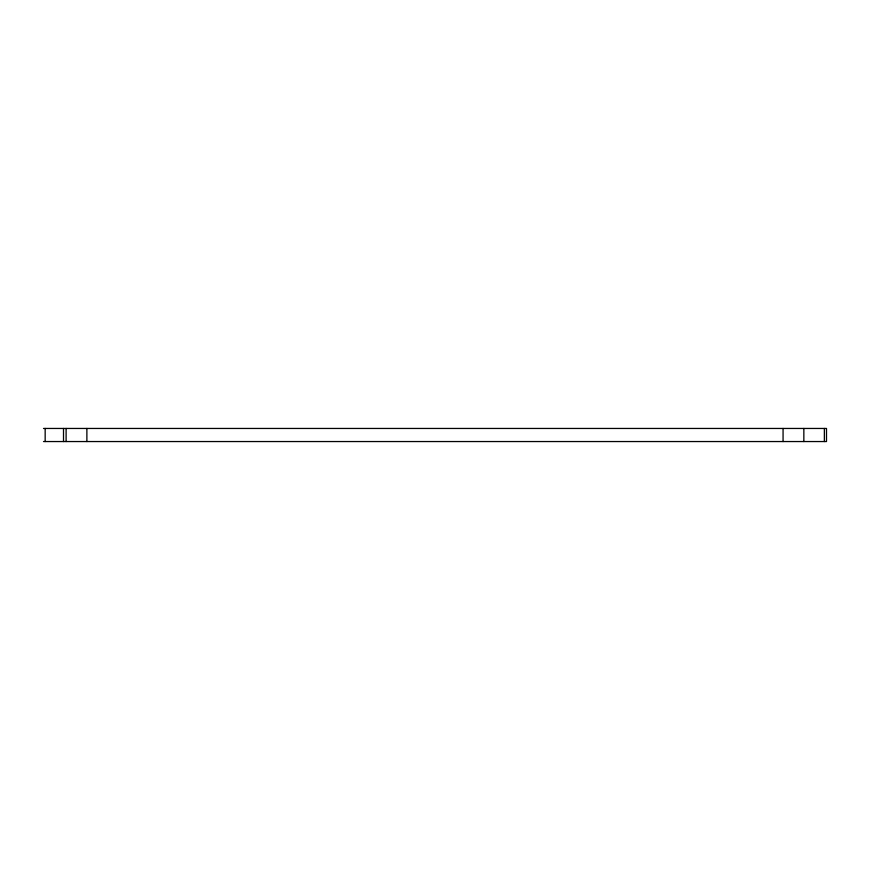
<?xml version="1.0" encoding="UTF-8"?>
<svg xmlns="http://www.w3.org/2000/svg" width="870" height="870" viewBox="0 0 870 870"><rect width="100%" height="100%" fill="white"/><g stroke="black" fill="none" stroke-linecap="round" stroke-linejoin="round"><path stroke-width="1.3" d="M43.5 428.453L826.5 428.453L826.5 441.547L43.5 441.547M824.368 428.453L824.368 441.547M803.847 428.453L803.847 441.547M783.065 428.453L783.065 441.547M86.88 428.453L86.88 441.547M66.109 428.453L66.109 441.547M63.51 428.453L63.51 441.547M45.164 428.453L45.164 441.547"/></g></svg>
